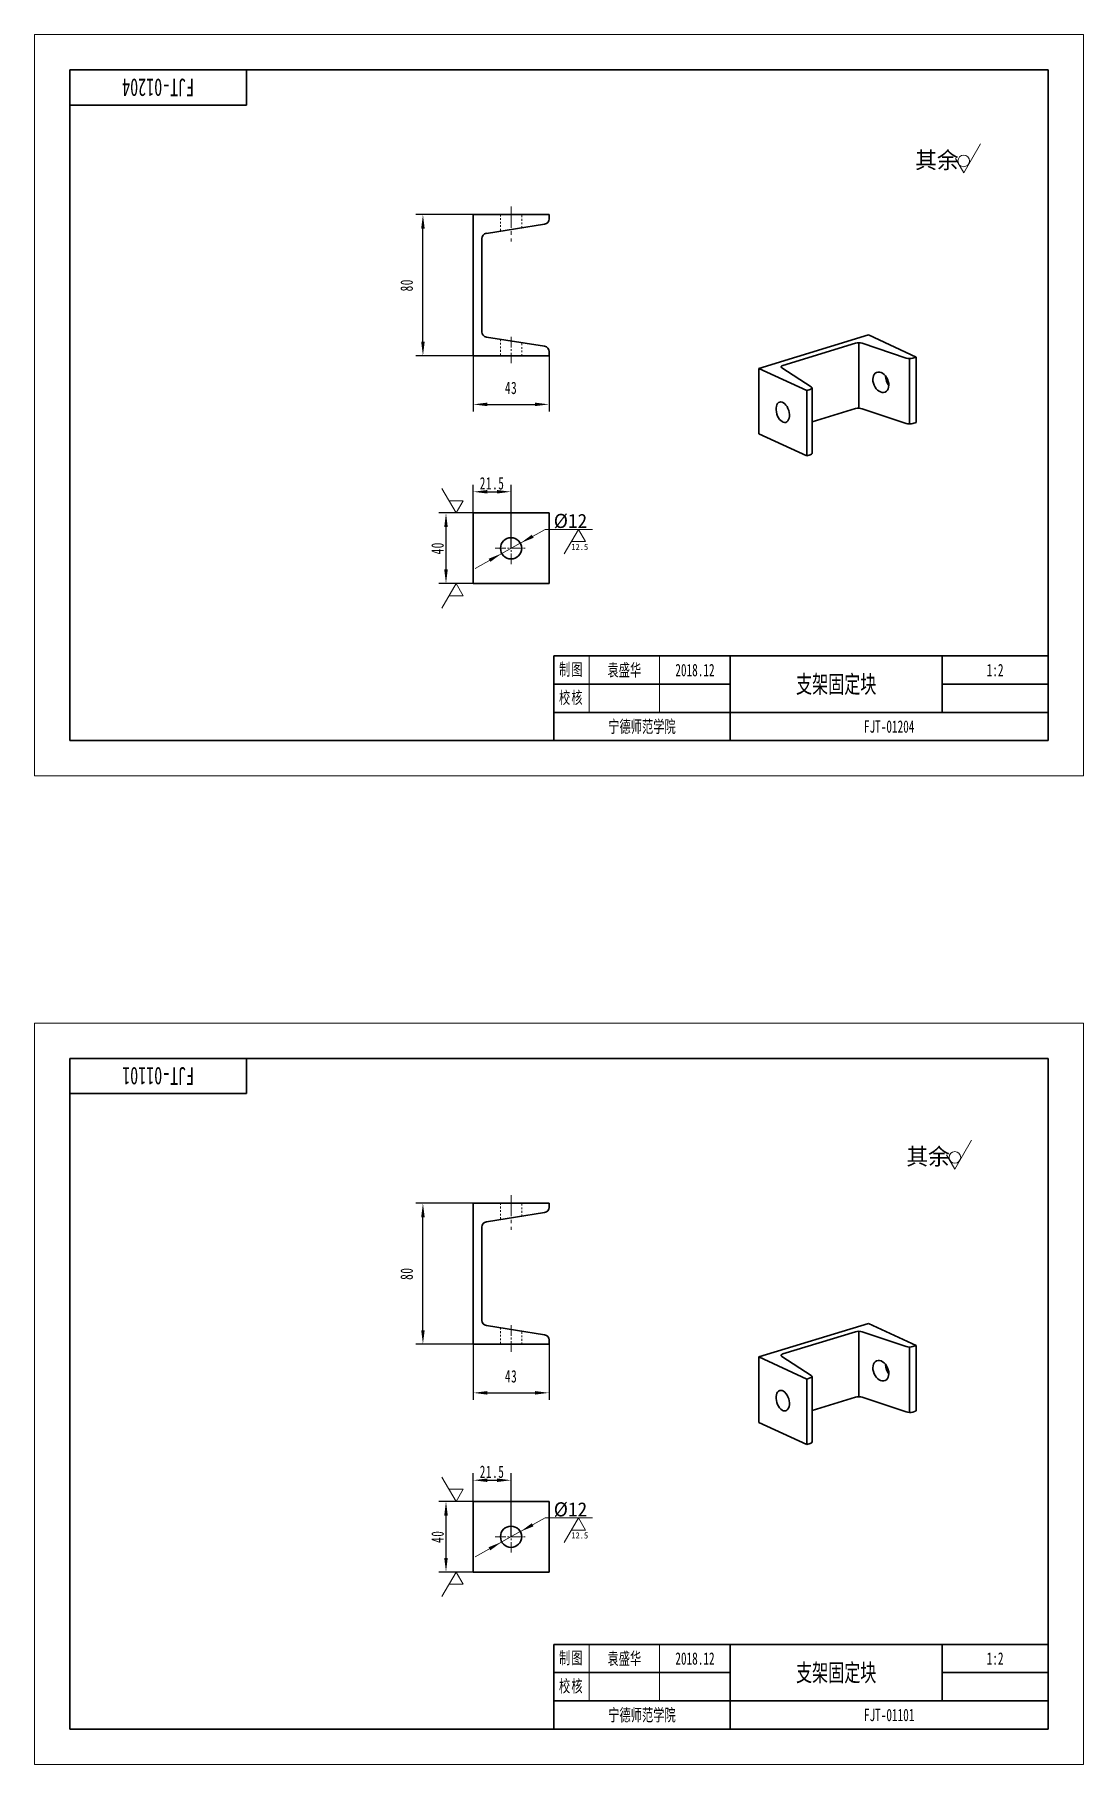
# Model space of a CAD drawing. Header units: millimetres. Extents: x -297 to 297, y -770 to 210.
import ezdxf
from ezdxf.enums import TextEntityAlignment as Align

# ---------------------------------------------------------------- set-up
doc = ezdxf.new("R2010")
doc.units = ezdxf.units.MM
doc.linetypes.add('点画线', pattern=[18, 12, -2, 2, -2])
doc.linetypes.add('虚线', pattern=[2, 1, -1])
doc.layers.get('0').update_dxf_attribs({"lineweight": 18})
for name, color, linetype, lineweight in [('yhtext', 4, 'Continuous', 18), ('中心线层', 1, '点画线', 18), ('尺寸线层', 3, 'Continuous', 18), ('粗实线层', 7, 'Continuous', 35), ('细实线层', 7, 'Continuous', 18), ('虚线层', 6, '虚线', 18)]:
    doc.layers.add(name, color=color, linetype=linetype, lineweight=lineweight)
doc.styles.add('标准', font='', dxfattribs={"width": 0.667})
doc.styles.get('标准').set_extended_font_data('宋体')
doc.dimstyles.new('标准', dxfattribs={"dimscale": 2, "dimtxt": 3.5, "dimasz": 4, "dimexe": 2, "dimexo": 0, "dimtad": 1, "dimdsep": 46, "dimtxsty": '标准', "dimblk": '_CAXARROW', "dimcen": 0, "dimdle": 8, "dimazin": 2, "dimtfac": 0.707107, "dimtdec": 3, "dimtmove": 2, "dimatfit": 3, "dimfxl": 0, "dimfrac": 2, "dimtolj": 1, "dimarcsym": 0})

# ---------------------------------------------------------------- blocks, each defined once
blk = doc.blocks.new('$CAXA_FRAME_13B17AC1$')
at = {"layer": '粗实线层'}
for p, q in [((-138.5, 95), (-138.5, -95)), ((138.5, 95), (-138.5, 95)), ((-88.5, 95), (-88.5, 85)), ((138.5, -95), (138.5, 95)), ((-88.5, 85), (-138.5, 85)), ((-138.5, -95), (138.5, -95))]:
    blk.add_line(p, q, dxfattribs=at)
at = {"layer": '细实线层'}
for p, q in [((148.5, 105), (-148.5, 105)), ((-148.5, 105), (-148.5, -105)), ((148.5, -105), (148.5, 105)), ((-148.5, -105), (148.5, -105))]:
    blk.add_line(p, q, dxfattribs=at)
at = {"layer": '尺寸线层', "style": '标准', "width": 0.667}
blk.add_attdef('图纸编号', text='', height=5.19, rotation=180, dxfattribs=at).set_placement((-113.5, 90), align=Align.MIDDLE_CENTER)
blk = doc.blocks.new('$CAXA_TITLE_151E506F$')
at = {"layer": '粗实线层'}
for p, q in [((-140, 24), (-140, 0)), ((-140, 24), (0, 24)), ((-90, 24), (-90, 0)), ((-30, 24), (-30, 8)), ((0, 24), (0, 0)), ((0, 24), (0, 8)), ((-140, 16), (-90, 16)), ((-30, 16), (0, 16)), ((-140, 8), (0, 8)), ((-140, 0), (0, 0))]:
    blk.add_line(p, q, dxfattribs=at)
at = {"layer": '细实线层'}
for p, q in [((-130, 24), (-130, 8)), ((-110, 24), (-110, 8))]:
    blk.add_line(p, q, dxfattribs=at)
at = {"layer": '尺寸线层', "char_height": 3.481, "width": 18, "attachment_point": 5, "line_spacing_factor": 0.963108, "style": '标准'}
for s, insert in [('\\T1.1;制图', (-135, 20)), ('\\T1.1;校核', (-135, 12))]:
    blk.add_mtext(s, dxfattribs=dict(at, insert=insert))
at = {"layer": '尺寸线层', "style": '标准', "width": 0.667}
for tag, height, p in [('制图签名', 3.63, (-120, 20)), ('制图日期', 3.63, (-100, 20)), ('图纸比例', 3.63, (-15, 20)), ('图纸名称', 5.19, (-60, 16)), ('校核签名', 3.63, (-120, 12)), ('校核日期', 3.63, (-100, 12)), ('重量', 3.63, (-15, 12)), ('院校名称', 3.63, (-115, 4)), ('图纸编号', 3.63, (-45, 4))]:
    blk.add_attdef(tag, text='', height=height, dxfattribs=at).set_placement(p, align=Align.MIDDLE_CENTER)
blk = doc.blocks.new('_CAXARROW_0')
blk.add_hatch(color=0).paths.add_polyline_path([(0, 0), (-1, 0.125), (-1, -0.125)], flags=0)
blk = doc.blocks.new('*X5')
at = {"layer": '尺寸线层', "color": 0, "lineweight": -2}
for p, q in [((-48.64, 28.01), (-48.64, -3.5)), ((-5.64, 28.01), (-5.64, -3.5)), ((-40.64, 0.5), (-13.64, 0.5))]:
    blk.add_line(p, q, dxfattribs=at)
at = {"layer": '尺寸线层', "color": 0, "lineweight": -2, "xscale": 8, "yscale": 8, "zscale": 8, "rotation": 180}
blk.add_blockref('_CAXARROW_0', (-48.64, 0.5), dxfattribs=at)
at = {"layer": '尺寸线层', "color": 0, "lineweight": -2, "xscale": 8, "yscale": 8, "zscale": 8}
blk.add_blockref('_CAXARROW_0', (-5.64, 0.5), dxfattribs=at)
at = {"layer": '尺寸线层', "color": 0, "lineweight": 18, "insert": (-27.14, 9.82), "char_height": 7, "width": 14, "attachment_point": 5, "line_spacing_factor": 1.15057, "style": '标准'}
blk.add_mtext('\\T1.1;43', dxfattribs=at)
blk = doc.blocks.new('_CAXARROW')
blk.add_hatch(color=0).paths.add_polyline_path([(0, 0), (-1, 0.125), (-1, -0.125)], flags=0)
blk = doc.blocks.new('*X7')
at = {"layer": '尺寸线层', "color": 0, "lineweight": -2}
for p, q in [((-48.64, 108.01), (-81.06, 108.01)), ((-77.06, 36.01), (-77.06, 100.01)), ((-48.64, 28.01), (-81.06, 28.01))]:
    blk.add_line(p, q, dxfattribs=at)
at = {"layer": '尺寸线层', "color": 0, "lineweight": -2, "xscale": 8, "yscale": 8, "zscale": 8}
for p, rotation in [((-77.06, 108.01), 90), ((-77.06, 28.01), 270)]:
    blk.add_blockref('_CAXARROW_0', p, dxfattribs=dict(at, rotation=rotation))
at = {"layer": '尺寸线层', "color": 0, "lineweight": 18, "insert": (-86.24, 68.01), "char_height": 7, "width": 14, "attachment_point": 5, "rotation": 90, "line_spacing_factor": 1.15057, "style": '标准'}
blk.add_mtext('\\T1.1;80', dxfattribs=at)
blk = doc.blocks.new('*X8')
at = {"layer": '尺寸线层', "color": 0, "lineweight": -2}
for p, q in [((-48.64, -61.03), (-68, -61.03)), ((-64, -69.03), (-64, -93.03)), ((-48.64, -101.03), (-68, -101.03))]:
    blk.add_line(p, q, dxfattribs=at)
at = {"layer": '尺寸线层', "color": 0, "lineweight": -2, "xscale": 8, "yscale": 8, "zscale": 8}
for p, rotation in [((-64, -61.03), 90), ((-64, -101.03), 270)]:
    blk.add_blockref('_CAXARROW_0', p, dxfattribs=dict(at, rotation=rotation))
at = {"layer": '尺寸线层', "color": 0, "lineweight": 18, "insert": (-68.75, -81.03), "char_height": 7, "width": 13.8436, "attachment_point": 5, "rotation": 90, "line_spacing_factor": 1.15057, "style": '标准'}
blk.add_mtext('\\T1.1;40', dxfattribs=at)
blk = doc.blocks.new('*X9')
at = {"layer": '尺寸线层', "color": 0, "lineweight": -2}
for p, q in [((-48.64, -61.03), (-48.64, -45)), ((-40.64, -49), (-35.14, -49)), ((-27.14, -81.03), (-27.14, -45))]:
    blk.add_line(p, q, dxfattribs=at)
at = {"layer": '尺寸线层', "color": 0, "lineweight": -2, "xscale": 8, "yscale": 8, "zscale": 8, "rotation": 180}
blk.add_blockref('_CAXARROW_0', (-48.64, -49), dxfattribs=at)
at = {"layer": '尺寸线层', "color": 0, "lineweight": -2, "xscale": 8, "yscale": 8, "zscale": 8}
blk.add_blockref('_CAXARROW_0', (-27.14, -49), dxfattribs=at)
at = {"layer": '尺寸线层', "color": 0, "lineweight": 18, "insert": (-37.89, -44.25), "char_height": 7, "width": 27.2002, "attachment_point": 5, "line_spacing_factor": 1.15057, "style": '标准'}
blk.add_mtext('\\T1.1;21.5', dxfattribs=at)
blk = doc.blocks.new('*X10')
at = {"linetype": 'Continuous', "lineweight": 18}
blk.add_hatch(color=0, dxfattribs=at).paths.add_polyline_path([(-13.98, -7.78), (-7.48, -3.02), (-6.5, -4.76)], flags=0)
at = {"color": 0, "lineweight": 18}
for p in [(-13.98, -7.78), (0, 0)]:
    blk.add_line(p, (0, 0), dxfattribs=at)
blk = doc.blocks.new('*X11')
at = {"linetype": 'Continuous', "lineweight": 18}
blk.add_hatch(color=0, dxfattribs=at).paths.add_polyline_path([(15.17, 8.44), (8.67, 3.68), (7.7, 5.43)], flags=0)
at = {"color": 0, "lineweight": 18}
for p in [(15.17, 8.44), (0, 0)]:
    blk.add_line(p, (0, 0), dxfattribs=at)
blk = doc.blocks.new('*X12')
at = {"color": 3, "lineweight": 18}
blk.add_line((-32.39, -83.95), (-21.9, -78.12), dxfattribs=at)
blk = doc.blocks.new('*X13')
at = {"layer": '尺寸线层', "color": 0, "lineweight": -2}
for p, q in [((-48.64, -531.99), (-48.64, -563.5)), ((-5.64, -531.99), (-5.64, -563.5)), ((-40.64, -559.5), (-13.64, -559.5))]:
    blk.add_line(p, q, dxfattribs=at)
at = {"layer": '尺寸线层', "color": 0, "lineweight": -2, "xscale": 8, "yscale": 8, "zscale": 8, "rotation": 180}
blk.add_blockref('_CAXARROW_0', (-48.64, -559.5), dxfattribs=at)
at = {"layer": '尺寸线层', "color": 0, "lineweight": -2, "xscale": 8, "yscale": 8, "zscale": 8}
blk.add_blockref('_CAXARROW_0', (-5.64, -559.5), dxfattribs=at)
at = {"layer": '尺寸线层', "color": 0, "lineweight": 18, "insert": (-27.14, -550.18), "char_height": 7, "width": 12.7185, "attachment_point": 5, "line_spacing_factor": 1.15057, "style": '标准'}
blk.add_mtext('\\T1.1;43', dxfattribs=at)
blk = doc.blocks.new('*X14')
at = {"layer": '尺寸线层', "color": 0, "lineweight": -2}
for p, q in [((-48.64, -451.99), (-81.06, -451.99)), ((-77.06, -523.99), (-77.06, -459.99)), ((-48.64, -531.99), (-81.06, -531.99))]:
    blk.add_line(p, q, dxfattribs=at)
at = {"layer": '尺寸线层', "color": 0, "lineweight": -2, "xscale": 8, "yscale": 8, "zscale": 8}
for p, rotation in [((-77.06, -451.99), 90), ((-77.06, -531.99), 270)]:
    blk.add_blockref('_CAXARROW_0', p, dxfattribs=dict(at, rotation=rotation))
at = {"layer": '尺寸线层', "color": 0, "lineweight": 18, "insert": (-86.24, -491.99), "char_height": 7, "width": 13.8436, "attachment_point": 5, "rotation": 90, "line_spacing_factor": 1.15057, "style": '标准'}
blk.add_mtext('\\T1.1;80', dxfattribs=at)
blk = doc.blocks.new('*X15')
at = {"layer": '尺寸线层', "color": 0, "lineweight": -2}
for p, q in [((-48.64, -621.03), (-68, -621.03)), ((-64, -629.03), (-64, -653.03)), ((-48.64, -661.03), (-68, -661.03))]:
    blk.add_line(p, q, dxfattribs=at)
at = {"layer": '尺寸线层', "color": 0, "lineweight": -2, "xscale": 8, "yscale": 8, "zscale": 8}
for p, rotation in [((-64, -621.03), 90), ((-64, -661.03), 270)]:
    blk.add_blockref('_CAXARROW_0', p, dxfattribs=dict(at, rotation=rotation))
at = {"layer": '尺寸线层', "color": 0, "lineweight": 18, "insert": (-68.75, -641.03), "char_height": 7, "width": 13.8436, "attachment_point": 5, "rotation": 90, "line_spacing_factor": 1.15057, "style": '标准'}
blk.add_mtext('\\T1.1;40', dxfattribs=at)
blk = doc.blocks.new('*X16')
at = {"layer": '尺寸线层', "color": 0, "lineweight": -2}
for p, q in [((-48.64, -621.03), (-48.64, -605)), ((-27.14, -641.03), (-27.14, -605)), ((-40.64, -609), (-35.14, -609))]:
    blk.add_line(p, q, dxfattribs=at)
at = {"layer": '尺寸线层', "color": 0, "lineweight": -2, "xscale": 8, "yscale": 8, "zscale": 8, "rotation": 180}
blk.add_blockref('_CAXARROW_0', (-48.64, -609), dxfattribs=at)
at = {"layer": '尺寸线层', "color": 0, "lineweight": -2, "xscale": 8, "yscale": 8, "zscale": 8}
blk.add_blockref('_CAXARROW_0', (-27.14, -609), dxfattribs=at)
at = {"layer": '尺寸线层', "color": 0, "lineweight": 18, "insert": (-37.89, -604.25), "char_height": 7, "width": 27.2002, "attachment_point": 5, "line_spacing_factor": 1.15057, "style": '标准'}
blk.add_mtext('\\T1.1;21.5', dxfattribs=at)
blk = doc.blocks.new('*X17')
at = {"linetype": 'Continuous', "lineweight": 18}
blk.add_hatch(color=0, dxfattribs=at).paths.add_polyline_path([(-13.98, -7.78), (-7.48, -3.02), (-6.5, -4.76)], flags=0)
at = {"color": 0, "lineweight": 18}
for p in [(-13.98, -7.78), (0, 0)]:
    blk.add_line(p, (0, 0), dxfattribs=at)
blk = doc.blocks.new('*X18')
at = {"linetype": 'Continuous', "lineweight": 18}
blk.add_hatch(color=0, dxfattribs=at).paths.add_polyline_path([(15.17, 8.44), (8.67, 3.68), (7.7, 5.43)], flags=0)
at = {"color": 0, "lineweight": 18}
for p in [(15.17, 8.44), (0, 0)]:
    blk.add_line(p, (0, 0), dxfattribs=at)
blk = doc.blocks.new('*X19')
at = {"color": 3, "lineweight": 18}
blk.add_line((-32.39, -643.95), (-21.9, -638.12), dxfattribs=at)

msp = doc.modelspace()

# ---------------------------------------------------------------- linework, layer by layer
at = {"layer": 'yhtext'}
for p, q in [((229.253, 131.711), (238.699, 148.072)), ((229.253, 131.711), (224.53, 139.891)), ((-58.322, -61.032), (-66.322, -47.176)), ((-54.322, -54.104), (-62.322, -54.104)), ((-58.322, -61.032), (-54.322, -54.104)), ((11, -70.338), (3, -84.194)), ((15, -77.266), (7, -77.266)), ((11, -70.338), (15, -77.266)), ((-58.322, -101.032), (-66.322, -114.889)), ((-58.322, -101.032), (-54.322, -107.96)), ((-54.322, -107.96), (-62.322, -107.96)), ((224.253, -432.789), (233.699, -416.428)), ((224.253, -432.789), (219.53, -424.609)), ((-58.322, -621.032), (-66.322, -607.176)), ((-54.322, -614.104), (-62.322, -614.104)), ((-58.322, -621.032), (-54.322, -614.104)), ((11, -630.338), (3, -644.194)), ((11, -630.338), (15, -637.266)), ((15, -637.266), (7, -637.266)), ((-58.322, -661.032), (-66.322, -674.889)), ((-58.322, -661.032), (-54.322, -667.96)), ((-54.322, -667.96), (-62.322, -667.96))]:
    msp.add_line(p, q, dxfattribs=at)
for centre in [(229.215, 138.399), (224.215, -426.101)]:
    msp.add_circle(centre, 3.281, dxfattribs=at)
at = {"layer": '中心线层', "lineweight": 18}
for p, q in [((-27.144, 112.57), (-27.144, 92.774)), ((-27.144, -447.43), (-27.144, -467.226))]:
    msp.add_line(p, q, dxfattribs=at)
at = {"layer": '中心线层', "lineweight": 18, "ltscale": 0.5}
for p, q in [((-27.144, 23.799), (-27.144, 39.534)), ((-27.144, -536.201), (-27.144, -520.466))]:
    msp.add_line(p, q, dxfattribs=at)
at = {"layer": '中心线层', "linetype": '点画线', "ltscale": 0.5}
for p, q in [((-27.144, -90.032), (-27.144, -72.032)), ((-36.144, -81.032), (-18.144, -81.032)), ((-27.144, -650.032), (-27.144, -632.032)), ((-36.144, -641.032), (-18.144, -641.032))]:
    msp.add_line(p, q, dxfattribs=at)
at = {"layer": '尺寸线层', "lineweight": 18}
for p, q in [((-7.919, -70.338), (19, -70.338)), ((-7.919, -630.338), (19, -630.338))]:
    msp.add_line(p, q, dxfattribs=at)
at = {"layer": '粗实线层', "linetype": 'Continuous', "lineweight": 35}
for p, q in [((-5.644, 108.009), (-48.644, 108.009)), ((-48.644, 108.009), (-48.644, 28.009)), ((-5.644, 105.572), (-5.644, 108.009)), ((-41.112, 97.408), (-8.177, 102.609)), ((-43.644, 41.572), (-43.644, 94.445)), ((-8.177, 33.408), (-41.112, 38.609)), ((-5.644, 28.009), (-5.644, 30.445)), ((-48.644, 28.009), (-5.644, 28.009)), ((-48.644, -61.032), (-5.644, -61.032)), ((-48.644, -61.032), (-48.644, -101.032)), ((-5.644, -61.032), (-5.644, -101.032)), ((-48.644, -101.032), (-5.644, -101.032)), ((-5.644, -451.991), (-48.644, -451.991)), ((-48.644, -451.991), (-48.644, -531.991)), ((-41.112, -462.592), (-8.177, -457.391)), ((-5.644, -454.428), (-5.644, -451.991)), ((-43.644, -518.428), (-43.644, -465.555)), ((-8.177, -526.592), (-41.112, -521.391)), ((-48.644, -531.991), (-5.644, -531.991)), ((-5.644, -531.991), (-5.644, -529.555)), ((-48.644, -621.032), (-5.644, -621.032)), ((-48.644, -621.032), (-48.644, -661.032)), ((-5.644, -621.032), (-5.644, -661.032)), ((-48.644, -661.032), (-5.644, -661.032))]:
    msp.add_line(p, q, dxfattribs=at)
at = {"layer": '粗实线层'}
for p, q in [((175.21, 39.821), (113.162, 20.863)), ((202.353, 27.301), (175.21, 39.821)), ((126.838, 22.622), (167.847, 35.151)), ((169.835, -1.671), (169.835, 35.403)), ((171.743, 35.116), (196.566, 26.758)), ((113.162, 20.863), (113.162, -16.211)), ((113.162, 20.863), (140.304, 8.343)), ((142.894, 10.36), (126.138, 21.182)), ((198.475, 26.471), (198.475, -10.603)), ((200.463, 26.723), (202.353, 27.301)), ((202.353, 27.301), (202.353, -9.774)), ((140.304, 8.343), (142.194, 8.92)), ((140.304, 8.343), (140.304, -28.731)), ((143.301, -27.28), (143.301, 9.794)), ((143.301, -9.423), (167.847, -1.923)), ((171.743, -1.958), (196.566, -10.316)), ((200.463, -10.351), (202.353, -9.774)), ((113.162, -16.211), (140.304, -28.731)), ((140.304, -28.731), (142.194, -28.154)), ((175.21, -520.179), (113.162, -539.137)), ((126.838, -537.378), (167.847, -524.849)), ((169.835, -561.671), (169.835, -524.597)), ((171.743, -524.884), (196.566, -533.242)), ((202.353, -532.699), (175.21, -520.179)), ((142.894, -549.64), (126.138, -538.818)), ((198.475, -533.529), (198.475, -570.603)), ((200.463, -533.277), (202.353, -532.699)), ((202.353, -532.699), (202.353, -569.774)), ((113.162, -539.137), (113.162, -576.211)), ((113.162, -539.137), (140.304, -551.657)), ((140.304, -551.657), (142.194, -551.08)), ((140.304, -551.657), (140.304, -588.731)), ((143.301, -587.28), (143.301, -550.206)), ((143.301, -569.423), (167.847, -561.923)), ((171.743, -561.958), (196.566, -570.316)), ((113.162, -576.211), (140.304, -588.731)), ((200.463, -570.351), (202.353, -569.774)), ((140.304, -588.731), (142.194, -588.154))]:
    msp.add_line(p, q, dxfattribs=at)
at = {"layer": '粗实线层', "linetype": 'Continuous', "lineweight": 35}
for centre in [(-27.144, -81.032), (-27.144, -641.032)]:
    msp.add_circle(centre, 6, dxfattribs=at)
for centre, start, end in [((-8.644, 105.572), 278.972627, 0), ((-40.644, 94.445), 98.972627, 180), ((-40.644, 41.572), 180, 261.027373), ((-8.644, 30.445), 0, 81.027373), ((-8.644, -454.428), 278.972627, 360), ((-40.644, -465.555), 98.972627, 180), ((-40.644, -518.428), 180, 261.027373), ((-8.644, -529.555), 0, 81.027373)]:
    msp.add_arc(centre, 3, start, end, dxfattribs=at)
at = {"layer": '粗实线层'}
for centre, major_axis, ratio, start_param, end_param in [((169.74, 34.278), (3, 0), 0.3754192, 0.8397258, 2.2539203), ((128.732, 21.748), (3, 0), 0.3754192, 2.2539203, 3.6681147), ((198.569, 27.597), (-3, 0), 0.3754192, 0.8397258, 2.2539203), ((140.301, 9.794), (-3, 0), 0.3754192, 2.2539203, 3.6681147), ((188.782, 15.024), (1.753, -5.738), 0.5850486, 4.2699908, 5.2469279), ((169.74, -2.797), (-3, 0), 0.3754192, 3.9813185, 5.3955129), ((198.569, -9.477), (3, 0), 0.3754192, 3.9813185, 5.3955129), ((140.301, -27.28), (3, 0), 0.3754192, 5.3955129, 6.2831853), ((169.74, -525.722), (3, 0), 0.3754192, 0.8397258, 2.2539203), ((128.732, -538.252), (3, 0), 0.3754192, 2.2539203, 3.6681147), ((198.569, -532.403), (-3, 0), 0.3754192, 0.8397258, 2.2539203), ((188.782, -544.976), (1.753, -5.738), 0.5850486, 4.2699908, 5.2469279), ((140.301, -550.206), (-3, 0), 0.3754192, 2.2539203, 3.6681147), ((169.74, -562.797), (-3, 0), 0.3754192, 3.9813185, 5.3955129), ((198.569, -569.477), (3, 0), 0.3754192, 3.9813185, 5.3955129), ((140.301, -587.28), (3, 0), 0.3754192, 5.3955129, 6.2831853)]:
    msp.add_ellipse(centre, major_axis=major_axis, ratio=ratio, start_param=start_param, end_param=end_param, dxfattribs=at)
for centre, major_axis, ratio in [((182.271, 13.034), (-2.406, 5.519), 0.6938241), ((126.733, -3.934), (-1.753, 5.738), 0.5850486), ((182.271, -546.966), (-2.406, 5.519), 0.6938241), ((126.733, -563.934), (-1.753, 5.738), 0.5850486)]:
    msp.add_ellipse(centre, major_axis=major_axis, ratio=ratio, dxfattribs=at)
at = {"layer": '虚线层'}
for p, q in [((-33.144, 108.009), (-33.144, 98.666)), ((-21.144, 100.561), (-21.144, 108.009)), ((-33.144, 37.351), (-33.144, 28.009)), ((-21.144, 28.009), (-21.144, 35.456)), ((-33.144, -451.991), (-33.144, -461.334)), ((-21.144, -459.439), (-21.144, -451.991)), ((-33.144, -522.649), (-33.144, -531.991)), ((-21.144, -531.991), (-21.144, -524.544))]:
    msp.add_line(p, q, dxfattribs=at)

# ---------------------------------------------------------------- block references
at = {"color": 3, "lineweight": 18}
for name, p in [('*X12', (0, 0)), ('*X10', (-7.919, -70.338)), ('*X11', (-47.561, -92.39)), ('*X17', (-7.919, -630.338)), ('*X18', (-47.561, -652.39)), ('*X19', (0, 0))]:
    msp.add_blockref(name, p, dxfattribs=at)
at = {"layer": '粗实线层'}
ref = msp.add_blockref('$CAXA_FRAME_13B17AC1$', (0, 0), dxfattribs=dict(at, xscale=2, yscale=2, zscale=2))
ref.add_attrib('图纸编号', 'FJT-01204', dxfattribs={"layer": '尺寸线层', "height": 10, "rotation": 180, "style": '标准', "width": 0.667}).set_placement((-227, 180), align=Align.MIDDLE_CENTER)
ref = msp.add_blockref('$CAXA_TITLE_151E506F$', (277, -190), dxfattribs=dict(at, xscale=2, yscale=2, zscale=2))
ref.add_attrib('院校名称', '宁德师范学院', dxfattribs={"layer": '尺寸线层', "height": 7, "style": '标准', "width": 0.667}).set_placement((47, -182), align=Align.MIDDLE_CENTER)
ref.add_attrib('图纸名称', '支架固定块', dxfattribs={"layer": '尺寸线层', "height": 10, "style": '标准', "width": 0.667}).set_placement((157, -158), align=Align.MIDDLE_CENTER)
ref.add_attrib('图纸编号', 'FJT-01204', dxfattribs={"layer": '尺寸线层', "height": 7, "style": '标准', "width": 0.667}).set_placement((187, -182), align=Align.MIDDLE_CENTER)
ref.add_attrib('图纸比例', '1:2', dxfattribs={"layer": '尺寸线层', "height": 7, "style": '标准', "width": 0.667}).set_placement((247, -150), align=Align.MIDDLE_CENTER)
ref.add_attrib('制图签名', '袁盛华', dxfattribs={"layer": '尺寸线层', "height": 7, "style": '标准', "width": 0.667}).set_placement((37, -150), align=Align.MIDDLE_CENTER)
ref.add_attrib('制图日期', '2018.12', dxfattribs={"layer": '尺寸线层', "height": 7, "style": '标准', "width": 0.667}).set_placement((77, -150), align=Align.MIDDLE_CENTER)
ref = msp.add_blockref('$CAXA_FRAME_13B17AC1$', (0, -560), dxfattribs=dict(at, xscale=2, yscale=2, zscale=2))
ref.add_attrib('图纸编号', 'FJT-01101', dxfattribs={"layer": '尺寸线层', "height": 10, "rotation": 180, "style": '标准', "width": 0.667}).set_placement((-227, -380), align=Align.MIDDLE_CENTER)
ref = msp.add_blockref('$CAXA_TITLE_151E506F$', (277, -750), dxfattribs=dict(at, xscale=2, yscale=2, zscale=2))
ref.add_attrib('院校名称', '宁德师范学院', dxfattribs={"layer": '尺寸线层', "height": 7, "style": '标准', "width": 0.667}).set_placement((47, -742), align=Align.MIDDLE_CENTER)
ref.add_attrib('图纸名称', '支架固定块', dxfattribs={"layer": '尺寸线层', "height": 10, "style": '标准', "width": 0.667}).set_placement((157, -718), align=Align.MIDDLE_CENTER)
ref.add_attrib('图纸编号', 'FJT-01101', dxfattribs={"layer": '尺寸线层', "height": 7, "style": '标准', "width": 0.667}).set_placement((187, -742), align=Align.MIDDLE_CENTER)
ref.add_attrib('图纸比例', '1:2', dxfattribs={"layer": '尺寸线层', "height": 7, "style": '标准', "width": 0.667}).set_placement((247, -710), align=Align.MIDDLE_CENTER)
ref.add_attrib('制图签名', '袁盛华', dxfattribs={"layer": '尺寸线层', "height": 7, "style": '标准', "width": 0.667}).set_placement((37, -710), align=Align.MIDDLE_CENTER)
ref.add_attrib('制图日期', '2018.12', dxfattribs={"layer": '尺寸线层', "height": 7, "style": '标准', "width": 0.667}).set_placement((77, -710), align=Align.MIDDLE_CENTER)

# ---------------------------------------------------------------- texts
at = {"attachment_point": 1}
for s, insert, char_height, width in [('其余', (201.752, 143.621), 9.4458, 73.17047), ('{\\C3;%%C12}', (-3, -61.5), 8, 19), ('其余', (196.752, -420.879), 9.4458, 73.17047), ('{\\C3;%%C12}', (-3, -621.5), 8, 19)]:
    msp.add_mtext(s, dxfattribs=dict(at, insert=insert, char_height=char_height, width=width))
at = {"layer": 'yhtext', "char_height": 3.5, "width": 14, "attachment_point": 1}
for insert in [(7, -78.5), (7, -638.5)]:
    msp.add_mtext('12.5', dxfattribs=dict(at, insert=insert))

# ---------------------------------------------------------------- dimensions: what is measured, and where the dimension line sits
at = {"layer": '尺寸线层', "lineweight": 18}
for base, p1, p2, picture, middle in [((-77.057, 108.009), (-48.644, 28.009), (-48.644, 108.009), '*X7', (-86.236, 68.009)), ((-64, -101.032), (-48.644, -61.032), (-48.644, -101.032), '*X8', (-68.75, -81.032)), ((-77.057, -451.991), (-48.644, -531.991), (-48.644, -451.991), '*X14', (-86.236, -491.991)), ((-64, -661.032), (-48.644, -621.032), (-48.644, -661.032), '*X15', (-68.75, -641.032))]:
    dim = msp.add_linear_dim(base=base, p1=p1, p2=p2, angle=90, dimstyle='标准', override={"dimsah": 1, "dimtfill": 1, "dimtzin": 8}, dxfattribs=at)
    dim.commit()
    dim.dimension.update_dxf_attribs({"geometry": picture, "text_midpoint": middle, "dimtype": 160})
for base, p1, p2, picture, middle in [((-5.644, 0.499), (-48.644, 28.009), (-5.644, 28.009), '*X5', (-27.144, 9.819)), ((-27.144, -49), (-48.644, -61.032), (-27.144, -81.032), '*X9', (-37.894, -44.25)), ((-5.644, -559.501), (-48.644, -531.991), (-5.644, -531.991), '*X13', (-27.144, -550.181)), ((-27.144, -609), (-48.644, -621.032), (-27.144, -641.032), '*X16', (-37.894, -604.25))]:
    dim = msp.add_linear_dim(base=base, p1=p1, p2=p2, dimstyle='标准', override={"dimsah": 1, "dimtfill": 1, "dimtzin": 8}, dxfattribs=at)
    dim.commit()
    dim.dimension.update_dxf_attribs({"geometry": picture, "text_midpoint": middle, "dimtype": 160})

doc.saveas('drawing.dxf')
